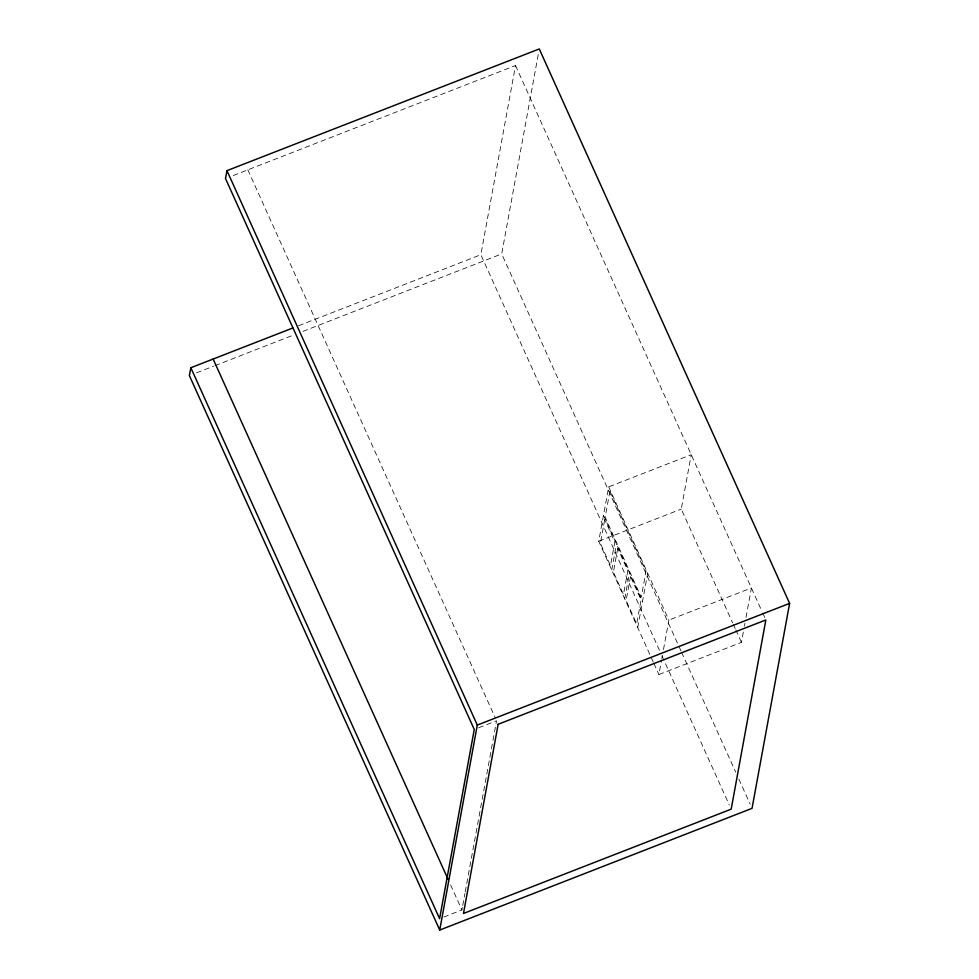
<?xml version="1.0" encoding="UTF-8"?>
<svg xmlns="http://www.w3.org/2000/svg" width="979" height="979" viewBox="0 0 979 979"><rect width="100%" height="100%" fill="white"/><g stroke="black" fill="none" stroke-linecap="round" stroke-linejoin="round"><path stroke-width="0.73" stroke-dasharray="4.89 3.67" d="M659.479 650.35L480.848 254.724L515.517 65.532L231.093 176.367M680.968 650.937L501.701 253.916L538.45 53.441M443.781 917.042L461.904 909.98L462.455 906.97M462.724 905.477L464.927 893.46M465.209 891.955L496.573 720.777L475.659 728.927M653.299 662.11L598.732 541.252L608.693 486.857L691.235 454.697L681.262 509.092L732.671 622.925M611.728 570.047L616.489 544.03M624.724 598.83L629.485 572.813M637.721 627.612L647.694 573.229M743.33 632.079L741.446 642.371L658.904 674.531L661.596 659.834M661.865 658.365L662.404 655.416M663.481 649.542L668.877 620.135L608.693 486.857M744.407 626.193L744.946 623.256M746.022 617.37L751.407 587.975L668.877 620.135M298.583 325.75L480.848 254.724M196.485 372.852L213.52 366.207M214.939 365.656L293.027 335.234M302.964 331.367L501.701 253.916M598.732 541.252L681.262 509.092M515.517 65.532L762.078 611.606M762.714 612.989L765.223 618.569M733.295 624.321L735.18 628.481M735.804 629.876L741.446 642.371M681.592 652.32L735.694 772.125M738.839 779.088L750.159 804.163M603.492 515.235L642.493 601.608M661.988 655.918L729.294 804.983M653.923 663.493L658.904 674.531M247.822 169.844L495.325 717.999M450.597 884.93L461.904 909.98M604.716 519.616L600.384 543.272L610.492 565.666L614.836 542.011L604.716 519.616M609.917 491.238L605.157 517.255L641.257 597.227L646.03 571.21L609.917 491.238M617.725 548.411L613.38 572.054L623.501 594.449L627.833 570.794L617.725 548.411M630.525 576.509L626.119 600.531L636.68 623.929L641.086 599.907L630.525 576.509"/><path stroke-width="1.47" d="M190.832 367.737L189.388 375.618L439.73 930.05L752.043 808.348L789.612 603.382L539.27 48.95L226.957 170.652L225.513 178.533L474.264 729.477L439.595 918.669L190.832 367.737L292.88 327.965M439.73 930.05L477.299 725.084L226.957 170.652M477.299 725.084L789.612 603.382M213.141 359.036L448.088 879.375M498.152 724.276L463.483 913.468L731.178 809.156L765.859 619.964L498.152 724.276"/></g></svg>
